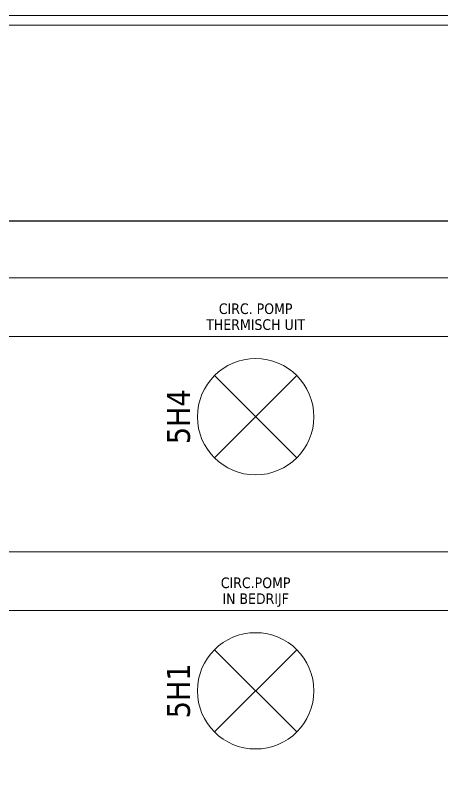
# Model space of a CAD drawing. Header units: millimetres. Extents: x 0 to 1975, y 0 to 1358.
# Drawn here: x 1155.5 to 1264.2, y 926.8 to 1122.5 of the extents above; entities that cross this region are included whole.
import ezdxf
from ezdxf.enums import TextEntityAlignment as Align

# ---------------------------------------------------------------- set-up
doc = ezdxf.new("R2010")
doc.units = ezdxf.units.MM
for name, color, linetype, lineweight in [('EPLAN107', 5, 'Continuous', 5), ('EPLAN490', 5, 'Continuous', 5), ('KASTEN', 1, 'Continuous', 5), ('KASTEN DETAIL', 7, 'Continuous', 5), ('KASTMACRO-DETAIL', 1, 'Continuous', 5)]:
    doc.layers.add(name, color=color, linetype=linetype, lineweight=lineweight)
doc.styles.add('Tahoma', font='')
doc.styles.get('Tahoma').set_extended_font_data('Tahoma')

# ---------------------------------------------------------------- blocks, each defined once
blk = doc.blocks.new('EPLSYM_LibrarySPECIAL_Symbol12_Variant0_Placement8_1')
at = {"layer": 'EPLAN490', "color": 5, "style": 'Tahoma'}
blk.add_attdef('17_20010', text='', height=5.87, dxfattribs=at).set_placement((0, 1.875), align=Align.BOTTOM_CENTER)
blk = doc.blocks.new('EPLSYM_LibrarySPECIAL_Symbol12_Variant0_Placement8_52')
at = {"layer": 'EPLAN490', "color": 5, "style": 'Tahoma'}
blk.add_attdef('17_20010', text='', height=5.87, dxfattribs=at).set_placement((0, 1.875), align=Align.BOTTOM_CENTER)

msp = doc.modelspace()

# ---------------------------------------------------------------- linework, layer by layer
at = {"layer": 'EPLAN107', "color": 5, "linetype": 'Continuous', "lineweight": 25, "ltscale": 4}
msp.add_line((1116.75, 1070), (1476.75, 1070), dxfattribs=at)
at = {"layer": 'KASTEN', "ltscale": 4}
msp.add_lwpolyline([(1049.25, 524.97), (1544.25, 524.97), (1544.25, 1119.97), (1049.25, 1119.97)], close=True, dxfattribs=at)
at = {"layer": 'KASTEN DETAIL', "color": 1, "ltscale": 4}
msp.add_lwpolyline([(1046.75, 522.47), (1546.75, 522.47), (1546.75, 1122.47), (1046.75, 1122.47)], close=True, dxfattribs=at)
at = {"layer": 'KASTMACRO-DETAIL', "linetype": 'Continuous', "lineweight": 5, "ltscale": 4}
for p, q in [((1227.25, 1030.48), (1206.25, 1009.47)), ((1206.25, 1030.48), (1227.25, 1009.47)), ((1227.25, 960.48), (1206.25, 939.47)), ((1206.25, 960.48), (1227.25, 939.47))]:
    msp.add_line(p, q, dxfattribs=at)
at = {"layer": 'KASTMACRO-DETAIL', "lineweight": 0, "ltscale": 4}
for points in [[(1111.75, 1040.47), (1481.75, 1040.47), (1481.75, 1055.47), (1111.75, 1055.47)], [(1111.7, 970.47), (1481.7, 970.47), (1481.7, 985.47), (1111.7, 985.47)]]:
    msp.add_lwpolyline(points, close=True, dxfattribs=at)
at = {"layer": 'KASTMACRO-DETAIL', "linetype": 'Continuous', "lineweight": 5, "ltscale": 4}
for centre in [(1216.75, 1019.97), (1216.75, 949.97)]:
    msp.add_circle(centre, 14.85, dxfattribs=at)

# ---------------------------------------------------------------- block references
ref = msp.add_blockref('EPLSYM_LibrarySPECIAL_Symbol12_Variant0_Placement8_1', (1201.75, 1040.47))
ref.add_attrib('17_20010', '5H4', dxfattribs={"layer": 'EPLAN490', "color": 5, "height": 5.87, "rotation": 90, "style": 'Tahoma'}).set_placement((1201.75, 1019.97), align=Align.BOTTOM_CENTER)
ref.add_attrib('17_20463', 'CIRC. POMP', dxfattribs={"layer": 'KASTMACRO-DETAIL', "color": 1, "height": 2.709, "style": 'Tahoma'}).set_placement((1216.75, 1047.56), align=Align.MIDDLE_CENTER)
ref.add_attrib('17_20463/1', 'THERMISCH UIT', dxfattribs={"layer": 'KASTMACRO-DETAIL', "color": 1, "height": 2.709, "style": 'Tahoma'}).set_placement((1216.75, 1043.5), align=Align.MIDDLE_CENTER)
ref = msp.add_blockref('EPLSYM_LibrarySPECIAL_Symbol12_Variant0_Placement8_52', (1201.75, 970.47))
ref.add_attrib('17_20010', '5H1', dxfattribs={"layer": 'EPLAN490', "color": 5, "height": 5.87, "rotation": 90, "style": 'Tahoma'}).set_placement((1201.75, 949.97), align=Align.BOTTOM_CENTER)
ref.add_attrib('17_20463', 'CIRC.POMP', dxfattribs={"layer": 'KASTMACRO-DETAIL', "color": 1, "height": 2.709, "style": 'Tahoma'}).set_placement((1216.75, 977.56), align=Align.MIDDLE_CENTER)
ref.add_attrib('17_20463/1', 'IN BEDRIJF', dxfattribs={"layer": 'KASTMACRO-DETAIL', "color": 1, "height": 2.709, "style": 'Tahoma'}).set_placement((1216.75, 973.5), align=Align.MIDDLE_CENTER)

doc.saveas('drawing.dxf')
